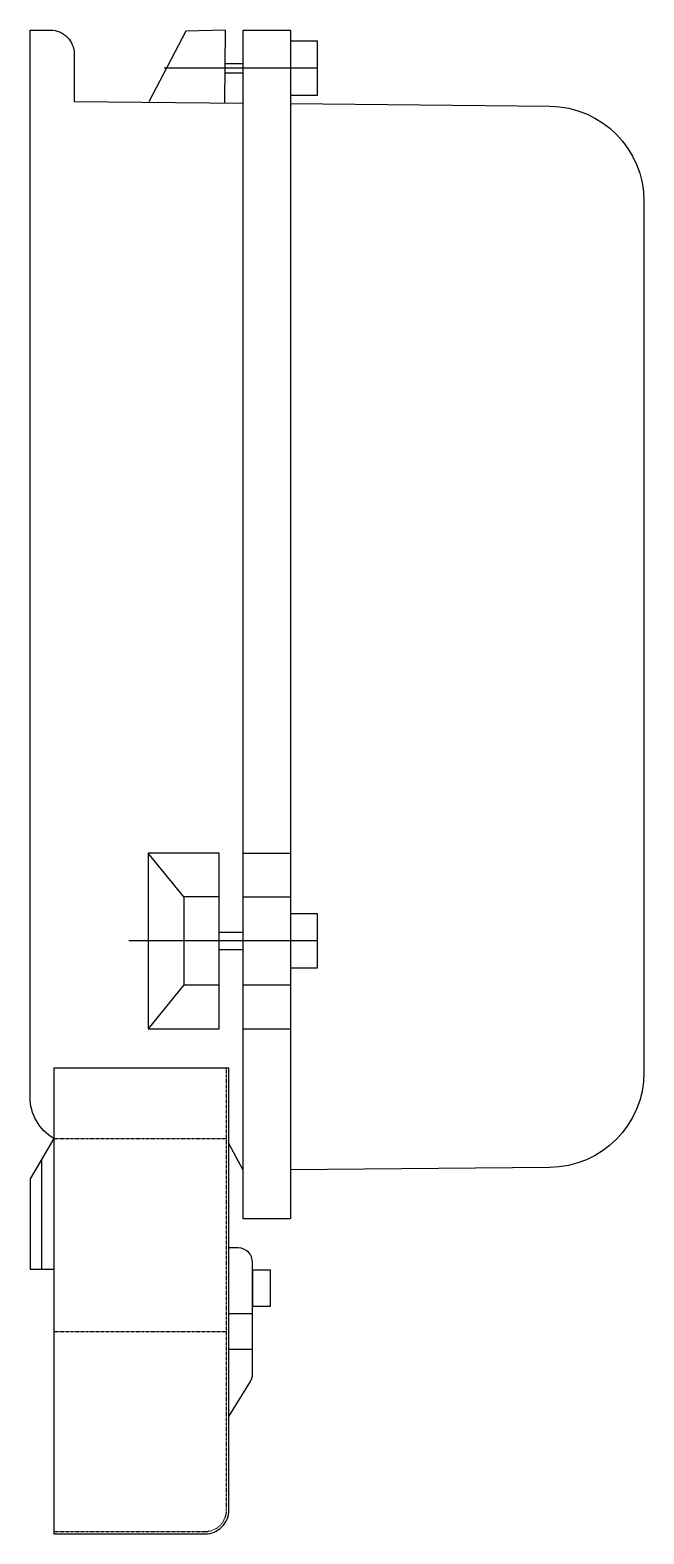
# Model space of a CAD drawing. Header units: millimetres. Extents: x 0 to 129, y 0 to 316.
import ezdxf

# ---------------------------------------------------------------- set-up
doc = ezdxf.new("R2010")
doc.units = ezdxf.units.MM
doc.linetypes.add('HIDDEN', pattern=[0.375, 0.25, -0.125])
doc.layers.add('THIET BI DIEN', color=5, linetype='Continuous')

# ---------------------------------------------------------------- blocks, each defined once
blk = doc.blocks.new('HDK3P')
at = {"layer": 'THIET BI DIEN', "ltscale": 15}
for p, q in [((60.43, -7.99), (28.15, -7.99)), ((40.89, -7.01), (44.76, -7.01)), ((40.89, -8.98), (44.76, -8.98)), ((4.96, -218.15), (4.96, -316)), ((2.48, -260.39), (2.48, -237.15))]:
    blk.add_line(p, q, dxfattribs=at)
at = {"layer": 'THIET BI DIEN', "color": 6, "ltscale": 15}
for p, q in [((32.28, -182.16), (24.8, -172.92)), ((44.76, -172.92), (54.76, -172.92)), ((44.76, -182.16), (54.76, -182.16)), ((39.76, -189.57), (44.76, -189.57)), ((60.43, -191.4), (20.75, -191.4)), ((39.76, -193.23), (44.76, -193.23)), ((32.28, -200.64), (24.8, -209.88)), ((44.76, -200.64), (54.76, -200.64)), ((44.76, -209.88), (54.76, -209.88))]:
    blk.add_line(p, q, dxfattribs=at)
at = {"layer": 'THIET BI DIEN', "color": 6, "linetype": 'HIDDEN', "ltscale": 0.5}
for p, q in [((4.96, -232.88), (41.28, -232.88)), ((4.96, -273.5), (41.28, -273.5))]:
    blk.add_line(p, q, dxfattribs=at)
at = {"layer": 'THIET BI DIEN', "color": 6, "ltscale": 0.5}
for p, q in [((46.75, -269.78), (41.78, -269.78)), ((46.75, -277.22), (41.78, -277.22))]:
    blk.add_line(p, q, dxfattribs=at)
at = {"layer": 'THIET BI DIEN', "ltscale": 15}
for points in [[(0, 0), (4.26, 0, -0.414214), (9.26, -5), (9.26, -15), (44.76, -15.36)], [(4.96, -232.88, -0.266815), (0, -224.24), (0, 0)], [(54.76, -15.46), (109.2, -16, -0.41128), (129, -36), (129, -219, -0.411529), (109.18, -239), (54.76, -239.5)], [(4.96, -316), (36.78, -316, 0.414214), (41.78, -311), (41.78, -218.15), (4.96, -218.15)], [(41.78, -291.36), (46.3, -284, 0.138631), (46.75, -282.43), (46.75, -258.91, 0.414214), (43.75, -255.91), (41.78, -255.91)]]:
    blk.add_lwpolyline(points, format="xyb", dxfattribs=at)
for points in [[(40.98, 0), (32.75, -0.23), (24.96, -15.09)], [(40.98, 0), (40.83, -15.25)], [(4.96, -232.88), (0, -241.42), (0, -260.39), (4.96, -260.39)], [(44.76, -239.59), (41.78, -233.95)]]:
    blk.add_lwpolyline(points, dxfattribs=at)
for points in [[(44.76, 0), (54.76, 0), (54.76, -249.82), (44.76, -249.82)], [(54.76, -13.67), (60.43, -13.67), (60.43, -2.32), (54.76, -2.32)], [(46.75, -268.15), (50.53, -268.15), (50.53, -260.59), (46.75, -260.59)]]:
    blk.add_lwpolyline(points, close=True, dxfattribs=at)
at = {"layer": 'THIET BI DIEN', "color": 6, "ltscale": 15}
for points in [[(39.76, -172.92), (24.8, -172.92), (24.8, -209.88), (39.76, -209.88)], [(39.76, -182.16), (32.28, -182.16), (32.28, -200.64), (39.76, -200.64)], [(54.76, -197.07), (60.43, -197.07), (60.43, -185.73), (54.76, -185.73)]]:
    blk.add_lwpolyline(points, close=True, dxfattribs=at)
at = {"layer": 'THIET BI DIEN', "linetype": 'HIDDEN', "ltscale": 0.5}
blk.add_lwpolyline([(4.96, -315.5), (36.78, -315.5, 0.414214), (41.28, -311), (41.28, -218.15), (41.28, -218.15)], format="xyb", dxfattribs=at)

msp = doc.modelspace()

# ---------------------------------------------------------------- block references
msp.add_blockref('HDK3P', (0, 316))

doc.saveas('drawing.dxf')
